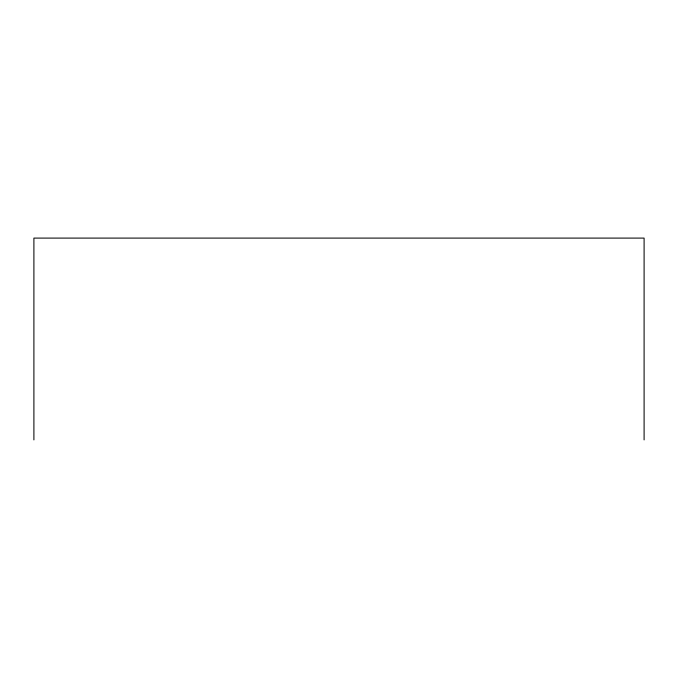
<?xml version="1.0" encoding="UTF-8"?>
<svg xmlns="http://www.w3.org/2000/svg" width="678" height="678" viewBox="0 0 678 678"><rect width="100%" height="100%" fill="white"/><g stroke="black" fill="none" stroke-linecap="round" stroke-linejoin="round"><path stroke-width="1.02" d="M644.1 439.903L644.1 238.097L33.9 238.097L33.9 439.903"/></g></svg>
